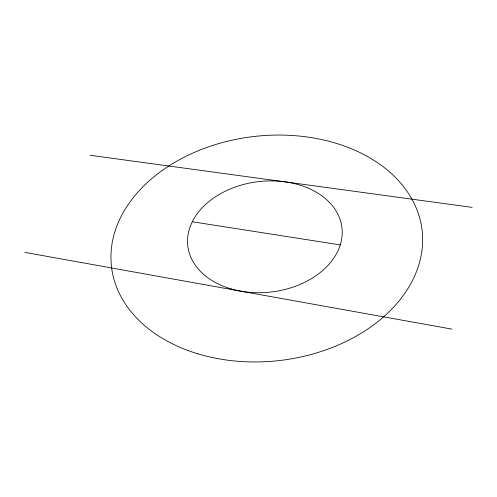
<?xml version="1.0" encoding="UTF-8"?>
<svg xmlns="http://www.w3.org/2000/svg" width="497" height="497" viewBox="0 0 497 497"><rect width="100%" height="100%" fill="white"/><g stroke="black" fill="none" stroke-linecap="round" stroke-linejoin="round"><path stroke-width="0.75" d="M89.957 155.257L472.15 207.379M192.283 221.755L340.277 244.909M24.85 252.383L451.978 329.126M197.756 353.783A156.362 112.744 -6.7 0 0 422.32 232.472A156.362 112.744 -6.7 0 0 180.324 159.239A156.362 112.744 -6.7 0 0 197.756 353.783M231.148 288.925A77.607 55.552 -6.8 0 0 342.017 228.378A77.607 55.552 -6.8 0 0 221.457 193.19A77.607 55.552 -6.8 0 0 231.148 288.925"/></g></svg>
